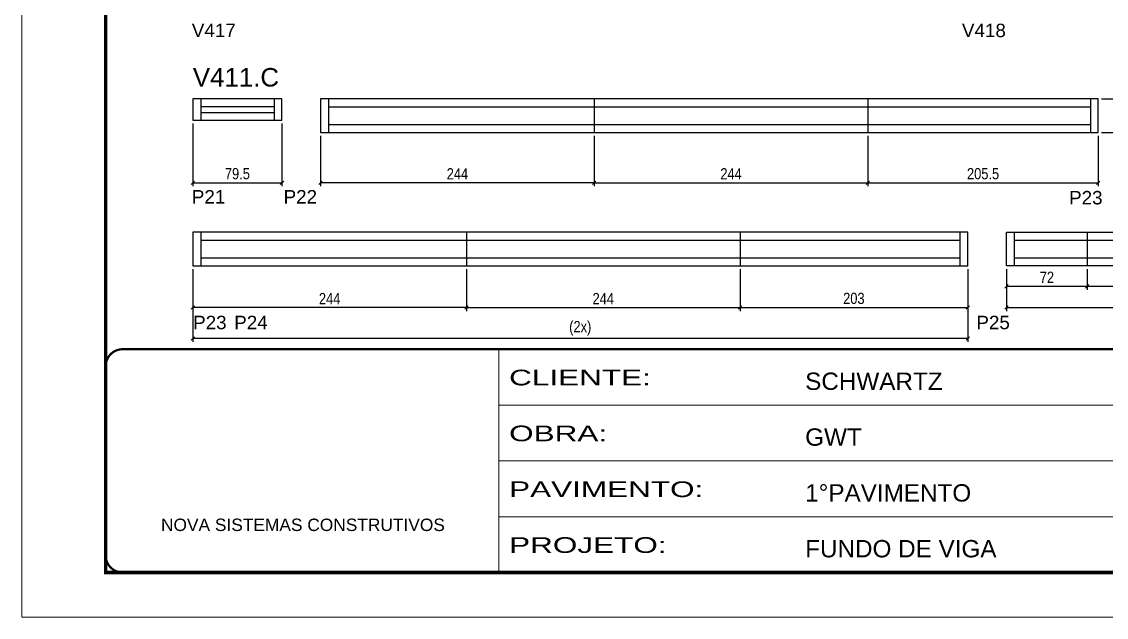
# Model space of a CAD drawing. Extents: x 3245 to 12416, y 917 to 10295.
# Drawn here: x 6429 to 7396, y 7809 to 8340 of the extents above; entities that cross this region are included whole.
import ezdxf

# ---------------------------------------------------------------- set-up
doc = ezdxf.new("R2010")
doc.units = 0
doc.linetypes.add('CONTINUO', pattern=[0])
doc.linetypes.add('DASHED', pattern=[0.75, 0.5, -0.25])
for name, color, linetype in [('5', 5, 'Continuous'), ('COTA', 241, 'Continuous'), ('NOMENCLATURA', 7, 'Continuous'), ('Painéis', 200, 'Continuous'), ('SARR_2.2x7', 40, 'Continuous')]:
    doc.layers.add(name, color=color, linetype=linetype)
doc.layers.add('Folhas', color=255, linetype='Continuous', lineweight=9)
doc.layers.add('SARRAFO DE PRESSAO', color=251, linetype='DASHED', lineweight=9)
doc.styles.add('ARIAL', font='arial.ttf')
doc.styles.add('COTA TECNICA', font='techl___.ttf', dxfattribs={"height": 10})
doc.styles.add('COTA TECNICA-50', font='techl___.ttf', dxfattribs={"height": 10})
doc.styles.get("Standard").update_dxf_attribs({"font": 'arial.ttf'})
doc.styles.add('Tecnologia', font='')
doc.styles.get('Tecnologia').set_extended_font_data('Forgotten Futurist')
doc.dimstyles.new('COTA PAINEL-50', dxfattribs={"dimtxt": 10, "dimasz": 3, "dimexe": 3, "dimexo": 3, "dimgap": 3, "dimtad": 1, "dimdec": 1, "dimzin": 12, "dimdsep": 46, "dimtxsty": 'COTA TECNICA-50', "dimblk1": 'OBLIQUE', "dimblk2": 'OBLIQUE', "dimsah": 1, "dimcen": 0.9, "dimclrd": 4, "dimclre": 4, "dimclrt": 240, "dimadec": 1, "dimazin": 3, "dimtfac": 1, "dimtdec": 1, "dimtmove": 0, "dimatfit": 3, "dimfxl": 1, "dimtolj": 1, "dimtzin": 12, "dimarcsym": 0})
doc.dimstyles.new('PAINEL', dxfattribs={"dimtxt": 10, "dimasz": 3, "dimexe": 3, "dimexo": 3, "dimgap": 3, "dimtad": 1, "dimdec": 1, "dimzin": 12, "dimdsep": 46, "dimtxsty": 'COTA TECNICA', "dimblk1": 'OBLIQUE', "dimblk2": 'OBLIQUE', "dimsah": 1, "dimcen": 0.9, "dimclrd": 4, "dimclre": 4, "dimclrt": 240, "dimadec": 1, "dimazin": 3, "dimtfac": 1, "dimtdec": 1, "dimtmove": 0, "dimatfit": 3, "dimfxl": 1, "dimtolj": 1, "dimtzin": 12, "dimarcsym": 0})

# ---------------------------------------------------------------- blocks, each defined once
blk = doc.blocks.new('9999999999')
at = {"color": 30, "linetype": 'CONTINUO'}
for p, q in [((98564.56, 34230.21), (98564.56, 34429.45)), ((98564.56, 34379.64), (99583.98, 34379.64)), ((98564.56, 34329.83), (99487.98, 34329.83)), ((98564.56, 34280.02), (99487.98, 34280.02))]:
    blk.add_line(p, q, dxfattribs=at)
at = {"color": 30, "linetype": 'CONTINUO', "const_width": 2}
blk.add_lwpolyline([(99583.98, 34230.21), (99583.98, 34414.45, 0.414214), (99568.98, 34429.45), (98228.98, 34429.45, 0.414214), (98213.98, 34414.45), (98213.98, 34245.21, 0.414214), (98228.98, 34230.21), (99583.98, 34230.21)], format="xyb", dxfattribs=at)
at = {"layer": 'Folhas'}
blk.add_lwpolyline([(98138.98, 34190.21), (99623.98, 34190.21), (99623.98, 35240.21), (98138.98, 35240.21)], close=True, dxfattribs=at)
at = {"layer": 'Folhas', "color": 30, "const_width": 3}
blk.add_lwpolyline([(98213.98, 34230.21), (99583.98, 34230.21), (99583.98, 35200.21), (98213.98, 35200.21)], close=True, dxfattribs=at)
at = {"color": 7, "linetype": 'Continuous', "ltscale": 5, "style": 'ARIAL'}
for s, height, p in [('SCHWARTZ', 15.483, (98837.68, 34393.13)), ('GWT', 15.483, (98837.68, 34343.32)), ('1°PAVIMENTO', 15.4829, (98837.68, 34293.51)), ('NOVA SISTEMAS CONSTRUTIVOS', 11.0592, (98263.19, 34267.21)), ('FUNDO DE VIGA', 15.4829, (98837.68, 34243.7))]:
    blk.add_text(s, height=height, dxfattribs=at).set_placement(p)
at = {"layer": 'Folhas', "color": 7, "style": 'Tecnologia', "width": 1.5}
for s, p in [('CLIENTE:', (98573.65, 34397.17)), ('OBRA:', (98573.65, 34347.31)), ('PAVIMENTO:', (98573.65, 34297.5)), ('PROJETO:', (98573.65, 34247.69))]:
    blk.add_text(s, height=14, dxfattribs=at).set_placement(p)
blk = doc.blocks.new('_Oblique')
at = {"color": 0, "linetype": 'ByBlock', "lineweight": -2}
blk.add_line((-0.5, -0.5), (0.5, 0.5), dxfattribs=at)
blk = doc.blocks.new('*D296')
at = {"layer": 'COTA', "color": 4, "linetype": 'ByBlock', "lineweight": -2, "transparency": 16777216}
for p, q in [((6581.47, 8249.29), (6581.47, 8193.41)), ((6660.97, 8249.29), (6660.97, 8193.41)), ((6581.47, 8196.41), (6660.97, 8196.41))]:
    blk.add_line(p, q, dxfattribs=at)
at = {"layer": 'Defpoints', "color": 0, "linetype": 'ByBlock', "transparency": 16777216}
for p in [(6581.47, 8252.29), (6660.97, 8252.29), (6660.97, 8196.41)]:
    blk.add_point(p, dxfattribs=at)
at = {"layer": 'COTA', "color": 4, "linetype": 'ByBlock', "lineweight": -2, "transparency": 16777216, "xscale": 3, "yscale": 3, "zscale": 3, "rotation": 180}
blk.add_blockref('_Oblique', (6581.47, 8196.41), dxfattribs=at)
at = {"layer": 'COTA', "color": 4, "linetype": 'ByBlock', "lineweight": -2, "transparency": 16777216, "xscale": 3, "yscale": 3, "zscale": 3}
blk.add_blockref('_Oblique', (6660.97, 8196.41), dxfattribs=at)
at = {"layer": 'COTA', "color": 240, "linetype": 'ByBlock', "transparency": 16777216, "insert": (6621.22, 8204.55), "char_height": 10, "attachment_point": 5, "style": 'COTA TECNICA-50'}
blk.add_mtext('\\A1;79.5', dxfattribs=at)
blk = doc.blocks.new('*D297')
at = {"layer": 'COTA', "color": 4, "linetype": 'ByBlock', "lineweight": -2, "transparency": 16777216}
for p, q in [((6695.44, 8238.29), (6695.44, 8193.41)), ((6939.44, 8238.29), (6939.44, 8193.41)), ((6939.44, 8196.41), (6695.44, 8196.41))]:
    blk.add_line(p, q, dxfattribs=at)
at = {"layer": 'Defpoints', "color": 0, "linetype": 'ByBlock', "transparency": 16777216}
for p in [(6695.44, 8241.29), (6939.44, 8241.29), (6695.44, 8196.41)]:
    blk.add_point(p, dxfattribs=at)
at = {"layer": 'COTA', "color": 4, "linetype": 'ByBlock', "lineweight": -2, "transparency": 16777216, "xscale": 3, "yscale": 3, "zscale": 3, "rotation": 180}
blk.add_blockref('_Oblique', (6695.44, 8196.41), dxfattribs=at)
at = {"layer": 'COTA', "color": 4, "linetype": 'ByBlock', "lineweight": -2, "transparency": 16777216, "xscale": 3, "yscale": 3, "zscale": 3}
blk.add_blockref('_Oblique', (6939.44, 8196.41), dxfattribs=at)
at = {"layer": 'COTA', "color": 240, "linetype": 'ByBlock', "transparency": 16777216, "insert": (6817.44, 8204.48), "char_height": 10, "attachment_point": 5, "style": 'COTA TECNICA-50'}
blk.add_mtext('\\A1;244', dxfattribs=at)
blk = doc.blocks.new('*D298')
at = {"layer": 'COTA', "color": 4, "linetype": 'ByBlock', "lineweight": -2, "transparency": 16777216}
for p, q in [((6939.44, 8238.29), (6939.44, 8193.41)), ((7183.44, 8238.29), (7183.44, 8193.41)), ((6939.44, 8196.41), (7183.44, 8196.41))]:
    blk.add_line(p, q, dxfattribs=at)
at = {"layer": 'Defpoints', "color": 0, "linetype": 'ByBlock', "transparency": 16777216}
for p in [(6939.44, 8241.29), (7183.44, 8241.29), (7183.44, 8196.41)]:
    blk.add_point(p, dxfattribs=at)
at = {"layer": 'COTA', "color": 4, "linetype": 'ByBlock', "lineweight": -2, "transparency": 16777216, "xscale": 3, "yscale": 3, "zscale": 3, "rotation": 180}
blk.add_blockref('_Oblique', (6939.44, 8196.41), dxfattribs=at)
at = {"layer": 'COTA', "color": 4, "linetype": 'ByBlock', "lineweight": -2, "transparency": 16777216, "xscale": 3, "yscale": 3, "zscale": 3}
blk.add_blockref('_Oblique', (7183.44, 8196.41), dxfattribs=at)
at = {"layer": 'COTA', "color": 240, "linetype": 'ByBlock', "transparency": 16777216, "insert": (7061.44, 8204.48), "char_height": 10, "attachment_point": 5, "style": 'COTA TECNICA-50'}
blk.add_mtext('\\A1;244', dxfattribs=at)
blk = doc.blocks.new('*D299')
at = {"layer": 'COTA', "color": 4, "linetype": 'ByBlock', "lineweight": -2, "transparency": 16777216}
for p, q in [((7183.44, 8238.29), (7183.44, 8193.41)), ((7388.94, 8238.29), (7388.94, 8193.41)), ((7183.44, 8196.41), (7388.94, 8196.41))]:
    blk.add_line(p, q, dxfattribs=at)
at = {"layer": 'Defpoints', "color": 0, "linetype": 'ByBlock', "transparency": 16777216}
for p in [(7183.44, 8241.29), (7388.94, 8241.29), (7388.94, 8196.41)]:
    blk.add_point(p, dxfattribs=at)
at = {"layer": 'COTA', "color": 4, "linetype": 'ByBlock', "lineweight": -2, "transparency": 16777216, "xscale": 3, "yscale": 3, "zscale": 3, "rotation": 180}
blk.add_blockref('_Oblique', (7183.44, 8196.41), dxfattribs=at)
at = {"layer": 'COTA', "color": 4, "linetype": 'ByBlock', "lineweight": -2, "transparency": 16777216, "xscale": 3, "yscale": 3, "zscale": 3}
blk.add_blockref('_Oblique', (7388.94, 8196.41), dxfattribs=at)
at = {"layer": 'COTA', "color": 240, "linetype": 'ByBlock', "transparency": 16777216, "insert": (7286.19, 8204.52), "char_height": 10, "attachment_point": 5, "style": 'COTA TECNICA-50'}
blk.add_mtext('\\A1;205.5', dxfattribs=at)
blk = doc.blocks.new('*D300')
at = {"layer": 'COTA', "color": 4, "linetype": 'ByBlock', "lineweight": -2, "transparency": 16777216}
for p, q in [((7391.94, 8271.29), (7435.09, 8271.29)), ((7432.09, 8271.29), (7432.09, 8241.29)), ((7391.94, 8241.29), (7435.09, 8241.29))]:
    blk.add_line(p, q, dxfattribs=at)
at = {"layer": 'Defpoints', "color": 0, "linetype": 'ByBlock', "transparency": 16777216}
for p in [(7388.94, 8271.29), (7388.94, 8241.29), (7432.09, 8241.29)]:
    blk.add_point(p, dxfattribs=at)
at = {"layer": 'COTA', "color": 4, "linetype": 'ByBlock', "lineweight": -2, "transparency": 16777216, "xscale": 3, "yscale": 3, "zscale": 3}
for p, rotation in [((7432.09, 8271.29), 90), ((7432.09, 8241.29), 270)]:
    blk.add_blockref('_Oblique', p, dxfattribs=dict(at, rotation=rotation))
at = {"layer": 'COTA', "color": 240, "linetype": 'ByBlock', "transparency": 16777216, "insert": (7423.87, 8256.29), "char_height": 10, "attachment_point": 5, "rotation": 90, "style": 'COTA TECNICA-50'}
blk.add_mtext('\\A1;30', dxfattribs=at)
blk = doc.blocks.new('*D301')
at = {"layer": 'COTA', "color": 4, "linetype": 'ByBlock', "lineweight": -2, "transparency": 16777216}
for p, q in [((6581.47, 8119.32), (6581.47, 8082.05)), ((6825.47, 8119.32), (6825.47, 8082.05)), ((6825.47, 8085.05), (6581.47, 8085.05))]:
    blk.add_line(p, q, dxfattribs=at)
at = {"layer": 'Defpoints', "color": 0, "linetype": 'ByBlock', "transparency": 16777216}
for p in [(6581.47, 8122.32), (6825.47, 8122.32), (6581.47, 8085.05)]:
    blk.add_point(p, dxfattribs=at)
at = {"layer": 'COTA', "color": 4, "linetype": 'ByBlock', "lineweight": -2, "transparency": 16777216, "xscale": 3, "yscale": 3, "zscale": 3, "rotation": 180}
blk.add_blockref('_Oblique', (6581.47, 8085.05), dxfattribs=at)
at = {"layer": 'COTA', "color": 4, "linetype": 'ByBlock', "lineweight": -2, "transparency": 16777216, "xscale": 3, "yscale": 3, "zscale": 3}
blk.add_blockref('_Oblique', (6825.47, 8085.05), dxfattribs=at)
at = {"layer": 'COTA', "color": 240, "linetype": 'ByBlock', "transparency": 16777216, "insert": (6703.47, 8093.13), "char_height": 10, "attachment_point": 5, "style": 'COTA TECNICA-50'}
blk.add_mtext('\\A1;244', dxfattribs=at)
blk = doc.blocks.new('*D302')
at = {"layer": 'COTA', "color": 4, "linetype": 'ByBlock', "lineweight": -2, "transparency": 16777216}
for p, q in [((6825.47, 8119.32), (6825.47, 8082.05)), ((7069.47, 8119.32), (7069.47, 8082.05)), ((6825.47, 8085.05), (7069.47, 8085.05))]:
    blk.add_line(p, q, dxfattribs=at)
at = {"layer": 'Defpoints', "color": 0, "linetype": 'ByBlock', "transparency": 16777216}
for p in [(6825.47, 8122.32), (7069.47, 8122.32), (7069.47, 8085.05)]:
    blk.add_point(p, dxfattribs=at)
at = {"layer": 'COTA', "color": 4, "linetype": 'ByBlock', "lineweight": -2, "transparency": 16777216, "xscale": 3, "yscale": 3, "zscale": 3, "rotation": 180}
blk.add_blockref('_Oblique', (6825.47, 8085.05), dxfattribs=at)
at = {"layer": 'COTA', "color": 4, "linetype": 'ByBlock', "lineweight": -2, "transparency": 16777216, "xscale": 3, "yscale": 3, "zscale": 3}
blk.add_blockref('_Oblique', (7069.47, 8085.05), dxfattribs=at)
at = {"layer": 'COTA', "color": 240, "linetype": 'ByBlock', "transparency": 16777216, "insert": (6947.47, 8093.13), "char_height": 10, "attachment_point": 5, "style": 'COTA TECNICA-50'}
blk.add_mtext('\\A1;244', dxfattribs=at)
blk = doc.blocks.new('*D303')
at = {"layer": 'COTA', "color": 4, "linetype": 'ByBlock', "lineweight": -2, "transparency": 16777216}
for p, q in [((7069.47, 8119.32), (7069.47, 8082.05)), ((7272.47, 8119.32), (7272.47, 8082.05)), ((7069.47, 8085.05), (7272.47, 8085.05))]:
    blk.add_line(p, q, dxfattribs=at)
at = {"layer": 'Defpoints', "color": 0, "linetype": 'ByBlock', "transparency": 16777216}
for p in [(7069.47, 8122.32), (7272.47, 8122.32), (7272.47, 8085.05)]:
    blk.add_point(p, dxfattribs=at)
at = {"layer": 'COTA', "color": 4, "linetype": 'ByBlock', "lineweight": -2, "transparency": 16777216, "xscale": 3, "yscale": 3, "zscale": 3, "rotation": 180}
blk.add_blockref('_Oblique', (7069.47, 8085.05), dxfattribs=at)
at = {"layer": 'COTA', "color": 4, "linetype": 'ByBlock', "lineweight": -2, "transparency": 16777216, "xscale": 3, "yscale": 3, "zscale": 3}
blk.add_blockref('_Oblique', (7272.47, 8085.05), dxfattribs=at)
at = {"layer": 'COTA', "color": 240, "linetype": 'ByBlock', "transparency": 16777216, "insert": (7170.97, 8093.27), "char_height": 10, "attachment_point": 5, "style": 'COTA TECNICA-50'}
blk.add_mtext('\\A1;203', dxfattribs=at)
blk = doc.blocks.new('*D304')
at = {"layer": 'COTA', "color": 4, "linetype": 'ByBlock', "lineweight": -2, "transparency": 16777216}
for p, q in [((7307.14, 8119.34), (7307.14, 8082.05)), ((7623.12, 8119.34), (7623.12, 8082.05)), ((7307.14, 8085.05), (7623.12, 8085.05))]:
    blk.add_line(p, q, dxfattribs=at)
at = {"layer": 'Defpoints', "color": 0, "linetype": 'ByBlock', "transparency": 16777216}
for p in [(7307.14, 8122.34), (7623.12, 8122.34), (7623.12, 8085.05)]:
    blk.add_point(p, dxfattribs=at)
at = {"layer": 'COTA', "color": 4, "linetype": 'ByBlock', "lineweight": -2, "transparency": 16777216, "xscale": 3, "yscale": 3, "zscale": 3, "rotation": 180}
blk.add_blockref('_Oblique', (7307.14, 8085.05), dxfattribs=at)
at = {"layer": 'COTA', "color": 4, "linetype": 'ByBlock', "lineweight": -2, "transparency": 16777216, "xscale": 3, "yscale": 3, "zscale": 3}
blk.add_blockref('_Oblique', (7623.12, 8085.05), dxfattribs=at)
at = {"layer": 'COTA', "color": 240, "linetype": 'ByBlock', "transparency": 16777216, "insert": (7465.13, 8093.27), "char_height": 10, "attachment_point": 5, "style": 'COTA TECNICA-50'}
blk.add_mtext('\\A1;316', dxfattribs=at)
blk = doc.blocks.new('*D305')
at = {"layer": 'COTA', "color": 4, "linetype": 'ByBlock', "lineweight": -2, "transparency": 16777216}
for p, q in [((7307.14, 8119.34), (7307.14, 8101.07)), ((7379.12, 8119.34), (7379.12, 8101.07)), ((7307.14, 8104.07), (7379.12, 8104.07))]:
    blk.add_line(p, q, dxfattribs=at)
at = {"layer": 'Defpoints', "color": 0, "linetype": 'ByBlock', "transparency": 16777216}
for p in [(7307.14, 8122.34), (7379.12, 8122.34), (7379.12, 8104.07)]:
    blk.add_point(p, dxfattribs=at)
at = {"layer": 'COTA', "color": 4, "linetype": 'ByBlock', "lineweight": -2, "transparency": 16777216, "xscale": 3, "yscale": 3, "zscale": 3, "rotation": 180}
blk.add_blockref('_Oblique', (7307.14, 8104.07), dxfattribs=at)
at = {"layer": 'COTA', "color": 4, "linetype": 'ByBlock', "lineweight": -2, "transparency": 16777216, "xscale": 3, "yscale": 3, "zscale": 3}
blk.add_blockref('_Oblique', (7379.12, 8104.07), dxfattribs=at)
at = {"layer": 'COTA', "color": 240, "linetype": 'ByBlock', "transparency": 16777216, "insert": (7343.13, 8112.15), "char_height": 10, "attachment_point": 5, "style": 'COTA TECNICA-50'}
blk.add_mtext('\\A1;72', dxfattribs=at)
blk = doc.blocks.new('*D306')
at = {"layer": 'COTA', "color": 4, "linetype": 'ByBlock', "lineweight": -2, "transparency": 16777216}
for p, q in [((7379.12, 8119.34), (7379.12, 8101.07)), ((7623.12, 8119.34), (7623.12, 8101.07)), ((7379.12, 8104.07), (7623.12, 8104.07))]:
    blk.add_line(p, q, dxfattribs=at)
at = {"layer": 'Defpoints', "color": 0, "linetype": 'ByBlock', "transparency": 16777216}
for p in [(7379.12, 8122.34), (7623.12, 8122.34), (7623.12, 8104.07)]:
    blk.add_point(p, dxfattribs=at)
at = {"layer": 'COTA', "color": 4, "linetype": 'ByBlock', "lineweight": -2, "transparency": 16777216, "xscale": 3, "yscale": 3, "zscale": 3, "rotation": 180}
blk.add_blockref('_Oblique', (7379.12, 8104.07), dxfattribs=at)
at = {"layer": 'COTA', "color": 4, "linetype": 'ByBlock', "lineweight": -2, "transparency": 16777216, "xscale": 3, "yscale": 3, "zscale": 3}
blk.add_blockref('_Oblique', (7623.12, 8104.07), dxfattribs=at)
at = {"layer": 'COTA', "color": 240, "linetype": 'ByBlock', "transparency": 16777216, "insert": (7501.12, 8112.15), "char_height": 10, "attachment_point": 5, "style": 'COTA TECNICA-50'}
blk.add_mtext('\\A1;244', dxfattribs=at)
blk = doc.blocks.new('*D308')
at = {"color": 4, "lineweight": -2, "transparency": 16777216}
for p, q in [((6581.47, 8119.32), (6581.47, 8054.39)), ((7272.47, 8119.32), (7272.47, 8054.39)), ((7272.47, 8057.39), (6581.47, 8057.39))]:
    blk.add_line(p, q, dxfattribs=at)
at = {"layer": 'Defpoints', "color": 0, "transparency": 16777216}
for p in [(6581.47, 8122.32), (7272.47, 8122.32), (6581.47, 8057.39)]:
    blk.add_point(p, dxfattribs=at)
at = {"color": 4, "lineweight": -2, "transparency": 16777216, "xscale": 3, "yscale": 3, "zscale": 3, "rotation": 180}
blk.add_blockref('_Oblique', (6581.47, 8057.39), dxfattribs=at)
at = {"color": 4, "lineweight": -2, "transparency": 16777216, "xscale": 3, "yscale": 3, "zscale": 3}
blk.add_blockref('_Oblique', (7272.47, 8057.39), dxfattribs=at)
at = {"color": 240, "transparency": 16777216, "insert": (6926.97, 8066.61), "char_height": 10, "attachment_point": 5, "style": 'COTA TECNICA'}
blk.add_mtext('\\A1;(2x)', dxfattribs=at)

msp = doc.modelspace()

# ---------------------------------------------------------------- linework, layer by layer
at = {"layer": 'Painéis', "linetype": 'Continuous'}
for p, q in [((7388.94, 8271.29), (6695.44, 8271.29)), ((6695.44, 8271.29), (6695.44, 8241.29)), ((6939.44, 8271.29), (6939.44, 8241.29)), ((7183.44, 8271.29), (7183.44, 8241.29)), ((7388.94, 8241.29), (7388.94, 8271.29)), ((6695.44, 8241.29), (7388.94, 8241.29)), ((7272.47, 8152.32), (6581.47, 8152.32)), ((6581.47, 8152.32), (6581.47, 8122.32)), ((6825.47, 8152.32), (6825.47, 8122.32)), ((7069.47, 8152.32), (7069.47, 8122.32)), ((7272.47, 8122.32), (7272.47, 8152.32)), ((7379.12, 8152.34), (7379.12, 8122.34)), ((6581.47, 8122.32), (7272.47, 8122.32))]:
    msp.add_line(p, q, dxfattribs=at)
for points in [[(6660.97, 8271.29), (6581.47, 8271.29), (6581.48, 8252.29), (6660.97, 8252.29)], [(7623.12, 8122.34), (7307.14, 8122.34), (7307.12, 8152.34), (7623.12, 8152.34)]]:
    msp.add_lwpolyline(points, close=True, dxfattribs=at)
at = {"layer": 'SARR_2.2x7', "linetype": 'Continuous'}
for p, q in [((6588.59, 8271.29), (6588.6, 8252.29)), ((6653.97, 8271.29), (6653.97, 8252.29)), ((6702.44, 8271.29), (6702.44, 8241.29)), ((7381.94, 8271.29), (7381.94, 8241.29)), ((6653.97, 8264.29), (6588.59, 8264.29)), ((6702.44, 8264.29), (6939.44, 8264.29)), ((6939.44, 8264.29), (7183.44, 8264.29)), ((7183.44, 8264.29), (7381.94, 8264.29)), ((6588.59, 8259.29), (6653.97, 8259.29)), ((6939.44, 8248.29), (6702.44, 8248.29)), ((7183.44, 8248.29), (6939.44, 8248.29)), ((7381.94, 8248.29), (7183.44, 8248.29)), ((6588.47, 8152.32), (6588.47, 8122.32)), ((6588.47, 8145.32), (6825.47, 8145.32)), ((6825.47, 8145.32), (7069.47, 8145.32)), ((7069.47, 8145.32), (7265.47, 8145.32)), ((7265.47, 8152.32), (7265.47, 8122.32)), ((7314.14, 8122.34), (7314.13, 8152.34)), ((7314.13, 8145.34), (7616.12, 8145.34)), ((6825.47, 8129.32), (6588.47, 8129.32)), ((7069.47, 8129.32), (6825.47, 8129.32)), ((7265.47, 8129.32), (7069.47, 8129.32)), ((7616.12, 8129.34), (7314.14, 8129.34))]:
    msp.add_line(p, q, dxfattribs=at)

# ---------------------------------------------------------------- block references
at = {"layer": 'SARRAFO DE PRESSAO', "color": 6, "linetype": 'ByBlock'}
msp.add_blockref('9999999999', (-91710.13, -26381.5), dxfattribs=at)

# ---------------------------------------------------------------- texts
at = {"layer": '5', "linetype": 'Continuous'}
for s, rotation, p in [('V417', 0.00004, (6580.57, 8326.42)), ('V418', 0.00004, (7267.35, 8326.42)), ('P21', 0.00004, (6580.57, 8177.97)), ('P22', 0.00004, (6662.41, 8177.97)), ('P23', 359.99996, (7362.9, 8177.17)), ('P23', 359.99996, (6581.75, 8065.81)), ('P24', 359.99996, (6618.37, 8065.81)), ('P25', 359.99996, (7280.23, 8065.81))]:
    msp.add_text(s, height=12, rotation=rotation, dxfattribs=at).set_placement(p)
at = {"layer": 'NOMENCLATURA', "linetype": 'Continuous'}
msp.add_text('V411.C', height=16.5, dxfattribs=at).set_placement((6581.47, 8282.36))

# ---------------------------------------------------------------- dimensions: what is measured, and where the dimension line sits
dim = msp.add_linear_dim(base=(6581.47, 8057.39), p1=(7272.47, 8122.32), p2=(6581.47, 8122.32), text='(2x)', dimstyle='PAINEL')
dim.commit()
dim.dimension.update_dxf_attribs({"geometry": '*D308', "text_midpoint": (6926.97, 8066.61)})
at = {"layer": 'COTA', "linetype": 'ByBlock'}
for base, p1, p2, angle, picture, middle in [((7432.09, 8241.29), (7388.94, 8271.29), (7388.94, 8241.29), 90, '*D300', (7423.87, 8256.29)), ((6695.44, 8196.41), (6939.44, 8241.29), (6695.44, 8241.29), 180, '*D297', (6817.44, 8204.48)), ((6581.47, 8085.05), (6825.47, 8122.32), (6581.47, 8122.32), 180, '*D301', (6703.47, 8093.13))]:
    dim = msp.add_linear_dim(base=base, p1=p1, p2=p2, angle=angle, dimstyle='COTA PAINEL-50', override={"dimarcsym": 1}, dxfattribs=at)
    dim.commit()
    dim.dimension.update_dxf_attribs({"geometry": picture, "text_midpoint": middle})
for base, p1, p2, override, picture, middle in [((6660.97, 8196.41), (6581.47, 8252.29), (6660.97, 8252.29), {"dimarcsym": 1}, '*D296', (6621.22, 8204.55)), ((7183.44, 8196.41), (6939.44, 8241.29), (7183.44, 8241.29), {"dimarcsym": 1}, '*D298', (7061.44, 8204.48)), ((7388.94, 8196.41), (7183.44, 8241.29), (7388.94, 8241.29), {"dimarcsym": 1}, '*D299', (7286.19, 8204.52)), ((7069.47, 8085.05), (6825.47, 8122.32), (7069.47, 8122.32), {"dimarcsym": 1}, '*D302', (6947.47, 8093.13)), ((7272.47, 8085.05), (7069.47, 8122.32), (7272.47, 8122.32), {"dimarcsym": 1}, '*D303', (7170.97, 8093.27)), ((7623.12, 8085.05), (7307.14, 8122.34), (7623.12, 8122.34), {"dimarcsym": 1}, '*D304', (7465.13, 8093.27)), ((7379.12, 8104.07), (7307.14, 8122.34), (7379.12, 8122.34), {"dimarcsym": 1}, '*D305', (7343.13, 8112.15)), ((7623.12, 8104.07), (7379.12, 8122.34), (7623.12, 8122.34), {"dimtmove": 1, "dimarcsym": 1}, '*D306', (7501.12, 8112.15))]:
    dim = msp.add_linear_dim(base=base, p1=p1, p2=p2, dimstyle='COTA PAINEL-50', override=override, dxfattribs=at)
    dim.commit()
    dim.dimension.update_dxf_attribs({"geometry": picture, "text_midpoint": middle})

doc.saveas('drawing.dxf')
